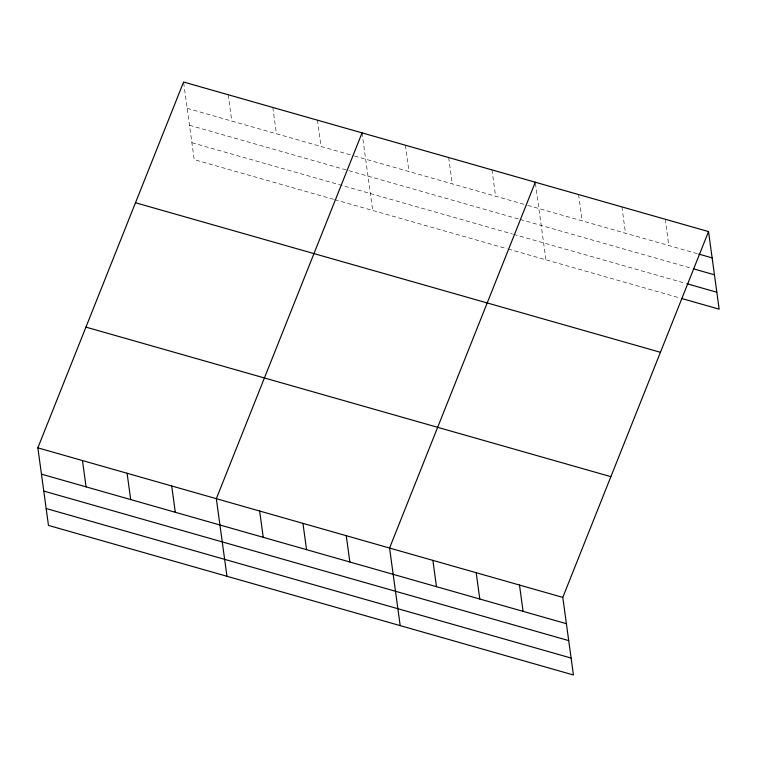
<?xml version="1.0" encoding="UTF-8"?>
<svg xmlns="http://www.w3.org/2000/svg" width="757" height="757" viewBox="0 0 757 757"><rect width="100%" height="100%" fill="white"/><g stroke="black" fill="none" stroke-linecap="round" stroke-linejoin="round"><path stroke-width="0.57" stroke-dasharray="3.79 2.84" d="M187.187 108.346L353.396 155.696M354.513 156.018L526.683 205.062M527.79 205.374L697.689 253.775M189.496 125.265L518.999 219.133M520.116 219.454L692.239 268.48M191.89 142.695L512.508 234.036M513.615 234.348L685.738 283.383M333.648 199.337L194.208 159.613L183.733 83.175M334.764 199.659L507.048 248.741M508.165 249.053L680.288 298.088M665.214 219.237L668.819 245.552M621.904 206.907L625.509 233.213M578.594 194.568L582.199 220.874M535.445 183.374L545.92 259.812M491.984 169.89L495.589 196.205M448.674 157.551L452.279 183.866M405.364 145.221L408.969 171.527M362.064 132.882L372.69 210.465M317.438 120.164L321.044 146.48M272.823 107.456L276.419 133.771M228.198 94.748L231.803 121.054"/><path stroke-width="1.14" d="M708.524 231.576L562.792 597.387L573.418 674.97L48.476 525.424L37.85 447.841L183.582 82.03L708.524 231.576L719.15 309.159L681.395 298.409M362.064 132.882L216.332 498.683L226.958 576.266M535.294 182.229L389.562 548.03L400.188 625.613M698.806 254.097L712.129 257.891M693.346 268.801L714.447 274.81M686.854 283.705L716.832 292.24M135.484 202.753L660.435 352.289M85.938 327.119L610.88 476.664M37.85 447.841L562.792 597.387M41.455 474.147L566.397 623.692M43.774 491.066L568.715 640.611M46.158 508.505L571.1 658.051M519.482 585.047L523.087 611.353M476.181 572.708L479.787 599.024M432.872 560.369L436.477 586.684M346.252 535.691L349.857 562.006M302.951 523.361L306.547 549.667M259.642 511.022L263.247 537.328M171.707 485.975L175.312 512.281M127.091 473.257L130.696 499.573M82.466 460.549L86.071 486.865"/></g></svg>
